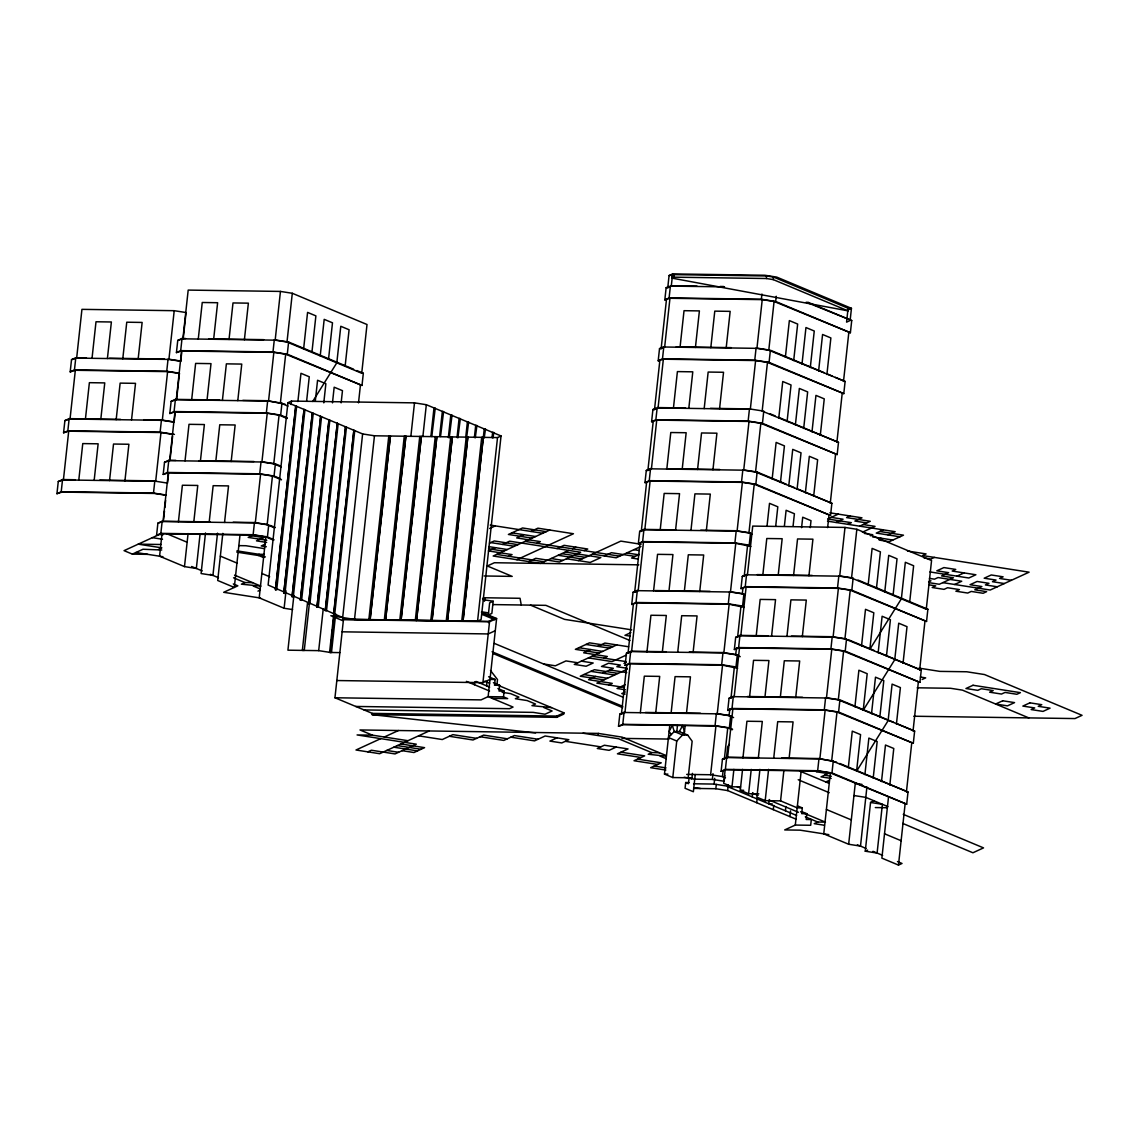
<?xml version="1.0" encoding="UTF-8"?>
<svg xmlns="http://www.w3.org/2000/svg" width="1139" height="1139" viewBox="0 0 1139 1139"><rect width="100%" height="100%" fill="white"/><g stroke="black" fill="none" stroke-linecap="round" stroke-linejoin="round"><path stroke-width="1.5" d="M166.209 495.28L154.363 493.443L62.09 492.091L56.95 493.7L58.274 481.512L62.545 479.547L74.975 479.733M172.815 434.372L160.983 432.521L68.71 431.183L63.57 432.777L64.895 420.604L69.166 418.639L120.62 419.38M176.602 399.561L179.435 373.45L167.604 371.613L75.331 370.275L70.191 371.869L71.515 359.682L75.786 357.731L86.436 357.874M56.95 493.7L61.221 491.735L62.545 479.547M63.57 432.777L67.842 430.827L69.166 418.639M70.191 371.869L74.462 369.904L75.786 357.731M58.274 481.512L63.414 479.918L68.71 431.183M64.895 420.604L70.034 418.995L75.331 370.275M71.515 359.682L76.655 358.087L81.937 309.352L174.21 310.691L186.056 312.542L183.222 338.653M78.79 480.131L82.763 443.584L98.139 443.811L94.167 480.359M85.411 419.223L89.383 382.676L104.76 382.903L100.787 419.451M92.031 358.315L96.003 321.768L111.38 321.981L107.408 358.529M109.543 480.587L113.516 444.039L128.892 444.253L124.934 480.815M116.164 419.665L120.136 383.117L135.513 383.345L131.54 419.892M122.784 358.757L126.756 322.209L142.133 322.437L138.161 358.984M61.221 491.735L153.494 493.073L154.819 480.886L99.819 480.089M67.842 430.827L160.115 432.165L161.439 419.978L174.153 421.957M74.462 369.904L166.735 371.243L168.059 359.07M63.414 479.918L155.687 481.256L160.983 432.521M70.034 418.995L162.308 420.334L167.604 371.613M76.655 358.087L168.914 359.426L174.21 310.691M273.616 540.185L265.828 536.925L253.983 535.088L161.71 533.75L156.57 535.344L157.894 523.157L162.179 521.206L210.089 521.89M281.504 479.804L272.449 476.017L260.603 474.166L168.33 472.827L163.19 474.436L164.514 462.249L168.786 460.284L175.89 460.384M287.185 418.497L279.069 415.109L267.224 413.258L174.95 411.919L169.811 413.514L171.135 401.341L175.406 399.376L219.77 400.017M356.82 370.545L363.327 373.265L362.003 385.452L285.675 354.186L273.844 352.35L181.571 350.997L176.431 352.606L177.755 340.419L182.026 338.454L185.572 338.511M156.57 535.344L160.855 533.379L162.179 521.206M163.19 474.436L167.461 472.471L168.786 460.284M169.811 413.514L174.082 411.549L175.406 399.376M176.431 352.606L180.702 350.641L182.026 338.454M157.894 523.157L163.034 521.562L168.33 472.827M164.514 462.249L169.654 460.654L174.95 411.919M171.135 401.341L176.274 399.732L181.571 350.997M177.755 340.419L182.895 338.824L188.191 290.089L280.45 291.427L292.296 293.278L367.014 324.515L361.718 373.25L363.327 373.265M162.037 533.579L159.588 556.202L184.49 566.61L196.335 568.461L200.037 534.348M163.56 519.655L164.5 510.941M164.884 507.467L165.639 500.505M168.657 472.657L167.533 483.107L155.687 481.256M169.982 460.469L172.63 436.109M175.278 411.748L174.139 422.185L162.308 420.334M181.713 352.577L180.759 361.277L168.914 359.426M178.424 521.79L182.382 485.242L197.773 485.456L193.801 522.004M185.031 460.868L189.003 424.32L204.379 424.548L200.407 461.096M191.651 399.96L195.623 363.412L211 363.64L207.027 400.188M198.271 339.038L202.244 302.49L217.62 302.718L213.648 339.265M184.49 566.61L188.077 533.536M205.504 532.938L201.09 573.543L212.936 575.394L217.521 533.166M209.177 522.232L213.15 485.684L228.526 485.912L224.554 522.459M215.798 461.323L219.756 424.776L235.147 424.989L231.174 461.537M222.404 400.401L226.376 363.854L241.753 364.081L237.795 400.629M229.024 339.493L232.997 302.946L248.373 303.159L244.401 339.721M222.817 533.379L217.706 580.491L234.307 587.439L239.973 535.216M160.855 533.379L253.129 534.718L254.453 522.545L268.747 524.766L267.423 536.953L273.93 539.672M167.461 472.471L259.735 473.81L261.059 461.622M174.082 411.549L266.355 412.902L267.679 400.714L285.234 404.302M180.702 350.641L272.976 351.979L274.3 339.792M163.034 521.562L255.307 522.901L260.603 474.166M169.654 460.654L261.927 461.993L267.224 413.258M176.274 399.732L268.548 401.07L273.844 352.35M182.895 338.824L275.168 340.162L280.45 291.427M263.622 557.569L258.795 555.561L258.937 554.294L264.262 554.366M265.828 536.925L259.208 597.847L284.124 608.254L292.581 609.579M274.698 527.898L267.152 524.752L272.449 476.017M281.319 466.99L273.773 463.829L279.069 415.109M287.939 406.082L280.393 402.921L285.675 354.186M361.718 373.25L287 342.013L292.296 293.278M280.55 478.75L274.043 476.045L275.367 463.858L262.653 461.879M287.156 417.842L280.664 415.123L281.988 402.95M362.003 385.452L287.284 354.215L288.608 342.027L275.894 340.048M287.925 402.708L268.121 585.033L342.668 617.537L362.615 433.945L287.925 402.708L291.456 401.085L414.496 402.864L426.328 404.715L501.046 435.952L481.099 619.545L477.568 621.168L354.514 619.388L330.865 615.701L342.44 620.541L342.583 619.274L488.674 621.396L495.024 618.477L481.939 613.01M291.086 404.544L291.456 401.085M275.453 589.76L295.77 405.997L275.453 589.76L276.692 589.959L296.638 406.352L295.4 406.167M297.891 401.554L300.967 373.307L309.267 376.781L306.619 401.156M303.615 348.947L307.573 312.399L315.887 315.873L311.915 352.421M283.753 593.234L304.07 409.456L283.753 593.234L284.992 593.433L304.939 409.826L303.7 409.627M284.124 608.254L286.003 590.856M292.068 596.708L312.371 412.93L292.068 596.708L293.293 596.893L313.239 413.3L312.001 413.101M293.876 595.441L287.925 650.184L318.692 650.64L330.524 652.476L339.906 652.619M315.289 401.142L317.567 380.255L325.868 383.729L323.789 402.864M320.216 355.895L324.188 319.347L332.488 322.807L328.516 359.355M300.369 600.182L320.671 416.404L300.369 600.182L301.593 600.367L321.54 416.76L320.315 416.575M307.53 602.716L302.348 650.397L304.27 650.426L309.452 602.745M308.669 603.642L328.986 419.878L308.669 603.642L309.893 603.841L329.84 420.234L328.616 420.049M332.474 402.864L334.168 387.203L342.469 390.663L341.145 402.85M316.969 607.115L337.286 423.352L316.969 607.115L318.208 607.315L338.141 423.708L336.916 423.509M345.117 366.302L349.089 329.755L340.789 326.281L336.817 362.828L312.712 401.455M318.692 650.64L323.22 608.981M325.27 610.589L345.587 426.812L325.27 610.589L326.509 610.775L346.455 427.182L345.217 426.983M334.809 614.248L333.57 614.063L353.887 430.286L329.57 652.462L331.492 652.49L335.692 613.864M330.965 643.478L331.349 639.976M332.104 632.942L332.488 629.44M333.257 622.407L333.642 618.904M330.524 652.476L354.756 430.642L353.517 430.457M358.514 402.836L360.394 385.423M372.311 713.384L372.182 714.666L556.729 717.342L563.805 714.096L563.933 712.829L556.857 716.075L372.311 713.384L334.951 697.766L343.451 619.63L342.583 619.274M354.514 619.388L374.46 435.781L497.515 437.575L501.046 435.952M370.09 619.787L390.406 436.009L370.09 619.787L368.851 619.588L388.798 435.995L390.036 436.18M385.58 620.015L405.897 436.237L385.58 620.015L384.327 619.815L404.274 436.209L405.512 436.408M410.852 436.408L414.496 402.864M401.056 620.228L421.373 436.465L401.056 620.228L399.817 620.043L419.764 436.436L421.003 436.636M422.882 436.493L426.328 404.715M430.926 436.166L434.002 407.919L435.24 408.104L431.795 436.522M416.547 620.456L436.863 436.693L416.547 620.456L415.308 620.271L435.255 436.664L436.493 436.863M439.668 436.123L442.359 411.407L443.598 411.606L440.537 436.493M448.353 437.518L450.802 414.938L452.041 415.137L449.222 437.874M432.037 620.684L452.354 436.906L432.037 620.684L430.784 620.484L450.731 436.892L451.984 437.077M457.038 437.518L459.102 418.412L460.341 418.611L457.892 437.874M465.709 437.518L467.403 421.886L468.642 422.071L466.577 437.874M447.513 620.912L467.83 437.134L447.513 620.912L446.274 620.712L466.221 437.12L467.46 437.305M474.394 437.504L475.703 425.36L476.942 425.545L475.248 437.874M482.95 437.533L481.712 437.333L461.765 620.94L463.004 621.139L483.32 437.362M484.175 438.031L485.513 429.033L484.26 428.834L463.004 621.139M492.048 437.618L492.632 432.322L493.87 432.521L492.916 437.988M477.568 621.168L497.515 437.575M474.45 684.724L474.764 681.848M484.502 601.235L484.872 597.761L482.523 598.843M488.546 622.663L488.674 621.396M336.831 680.538L482.922 682.66L489.542 621.752L496.618 618.505L488.133 696.641L481.057 699.887L334.951 697.766M493.173 601.221L491.863 613.408L488.318 615.032L489.642 602.844L493.173 601.221L483.036 599.641M486.552 685.849L487.022 681.535M488.617 676.765L495.123 679.485L494.511 685.237L499.637 685.308L499.01 691.046L504.136 691.131L503.509 696.869L507.667 698.606L492.276 698.378M496.946 684.781L497.501 679.556L490.496 670.501M556.729 717.342L556.857 716.075M598.231 734.698L598.374 733.416L622.051 737.118L666.329 755.627M618.505 726.283L619.83 714.096L624.101 712.131L622.777 724.319L618.505 726.283L623.645 724.675L715.918 726.013L727.75 727.864L732.277 729.757M737.616 668.308L722.539 665.105L630.266 663.766L625.126 665.361L626.45 653.188L629.298 651.878M631.732 604.453L633.056 592.266L637.342 590.301L636.018 602.488L631.732 604.453L636.872 602.844L729.145 604.197L744.237 607.4M750.857 546.478L735.766 543.275L643.492 541.936L638.353 543.531L639.677 531.358L643.948 529.393L675.897 529.863M644.973 482.623L646.297 470.435L650.568 468.485L649.244 480.658L644.973 482.623L650.113 481.028L742.386 482.367L754.232 484.203L830.545 515.469L831.869 503.281L797.756 489.03M778.393 417.244L838.489 442.373L837.165 454.561L760.838 423.295L749.006 421.444L656.733 420.106L651.593 421.715L652.918 409.527L655.765 408.218M658.2 360.792L659.524 348.619L663.809 346.655L662.485 358.828L658.2 360.792L663.354 359.198L755.613 360.536L767.458 362.387L843.785 393.638L845.11 381.465L835.357 377.379M807.864 302.205L851.716 320.543L850.392 332.73L774.079 301.465L762.233 299.628L669.96 298.276L664.82 299.884L666.144 287.697L668.992 286.387M619.83 714.096L621.424 714.125L626.721 665.39M626.45 653.188L628.045 653.202L633.341 604.467M633.056 592.266L634.665 592.294L639.961 543.559M639.677 531.358L641.285 531.372L646.568 482.651M646.297 470.435L647.892 470.464L653.188 421.729M652.918 409.527L654.512 409.556L659.808 360.821M659.524 348.619L661.133 348.634L666.429 299.899M666.144 287.697L667.753 287.726L669.077 275.538L672.608 273.915L764.881 275.254L776.727 277.104L851.445 308.342L850.121 320.515L846.576 322.152L847.9 309.965L851.445 308.342L848.242 308.299L773.523 277.062L766.618 275.98L674.345 274.641L669.077 275.538M625.126 665.361L629.397 663.396L630.721 651.223L666.201 651.736M638.353 543.531L642.624 541.58L643.948 529.393M651.593 421.715L655.865 419.75L657.189 407.563L685.578 407.976M664.82 299.884L669.106 297.92L670.43 285.732L697.04 286.131M848.242 308.299L847.957 310.833L671.996 278.13L672.281 275.581M621.424 714.125L624.969 712.501L630.266 663.766M628.045 653.202L631.59 651.579L636.872 602.844M634.665 592.294L638.196 590.671L643.492 541.936M641.285 531.372L644.816 529.749L650.113 481.028M647.892 470.464L651.437 468.841L656.733 420.106M654.512 409.556L658.057 407.933L663.354 359.198M661.133 348.634L664.663 347.011L669.96 298.276M667.753 287.726L671.284 286.103L672.608 273.915M671.996 278.13L674.06 277.176L674.345 274.641M640.346 712.715L644.318 676.167L659.695 676.395L655.722 712.943M646.966 651.807L650.938 615.259L666.315 615.473L662.343 652.021M653.587 590.885L657.545 554.337L672.935 554.565L668.963 591.113M660.193 529.977L664.165 493.429L679.542 493.657L675.569 530.204M666.813 469.069L670.786 432.521L686.162 432.735L682.19 469.282M673.434 408.146L677.406 371.599L692.783 371.827L688.81 408.374M680.054 347.238L684.026 310.691L699.403 310.904L695.431 347.466M687.671 735.054L682.546 734.982L676.751 741.005L668.451 737.531L674.245 731.509L679.371 731.594L687.671 735.054L692.142 741.218L688.17 777.766L672.793 777.553L664.478 774.079L669.775 725.344M671.099 713.171L675.071 676.623L690.448 676.837L686.475 713.384M677.719 652.248L681.692 615.701L697.068 615.928L693.096 652.476M684.34 591.34L688.312 554.793L703.688 555.006L699.716 591.554M690.96 530.418L694.918 493.87L710.309 494.098L706.337 530.646M697.566 469.51L701.539 432.962L716.915 433.19L712.957 469.738M704.187 408.602L708.159 372.054L723.536 372.268L719.563 408.816M710.807 347.68L714.779 311.132L730.156 311.36L726.184 347.908M676.808 731.551L677.463 725.458M672.793 777.553L676.751 741.005M684.169 734.712L685.151 725.571M689.109 782.593L685.692 782.536L685.066 788.288L693.366 791.747L695.246 774.52M692.498 778.008L689.081 777.951L688.454 783.703L685.692 782.536M692.469 773.367L691.857 779.104L689.081 777.951M622.777 724.319L715.05 725.657L716.374 713.47L729.088 715.463M721.67 664.749L722.994 652.562L737.303 654.797L735.979 666.97L721.67 664.749L629.397 663.396M728.291 603.827L729.615 591.639L743.909 593.875L742.585 606.062L728.291 603.827L636.018 602.488M734.897 542.919L736.221 530.731L750.53 532.967L749.206 545.14L734.897 542.919L642.624 541.58M649.244 480.658L741.517 481.996L742.842 469.823L757.15 472.044L786.394 484.274M655.865 419.75L748.138 421.088L749.462 408.901L763.771 411.136L762.447 423.324L837.165 454.561M662.485 358.828L754.758 360.18L756.082 347.993L768.797 349.972M669.106 297.92L761.365 299.258L761.934 294.033M686.703 774.406L710.622 774.748L715.918 726.013M624.969 712.501L717.243 713.84L722.539 665.105M631.59 651.579L723.849 652.918L729.145 604.197M638.196 590.671L730.469 592.009L735.766 543.275M644.816 529.749L737.09 531.087L742.386 482.367M651.437 468.841L743.71 470.179L749.006 421.444M755.613 360.536L750.33 409.271L658.057 407.933M664.663 347.011L756.937 348.349L762.233 299.628M674.06 277.176L766.333 278.514L766.618 275.98M693.566 779.133L712.359 779.403L712.986 773.666M693.58 783.774L714.096 784.073L714.708 778.321M693.608 788.402L715.833 788.729L716.289 784.429M847.957 310.833L773.239 279.596L773.523 277.062M839.799 763.486L908.011 792.004L906.687 804.191L830.374 772.94L818.528 771.089L726.255 769.75L721.115 771.345L722.439 759.172L726.71 757.207L758.659 757.663M727.736 710.437L729.06 698.25L733.331 696.285L732.007 708.472L727.736 710.437L732.875 708.828L825.149 710.167L836.994 712.017L913.307 743.283L914.631 731.096L896.763 723.621M877.386 651.85L921.252 670.188L919.928 682.361L843.6 651.109L831.769 649.258L739.496 647.92L734.356 649.515L735.68 637.342L739.951 635.377L768.341 635.79M740.976 588.607L742.286 576.419L746.572 574.469L745.248 586.642L740.976 588.607L746.116 587.012L838.389 588.35L850.221 590.187L926.548 621.453L927.872 609.265L858.023 580.064M725.486 777.852L722.468 776.599L723.023 771.374M724.347 759.186L727.75 727.864M733.601 717.57L729.074 715.676L729.828 708.714M730.967 698.278L734.37 666.956M740.222 656.662L735.694 654.768L736.449 647.806M737.588 637.37L740.991 606.033M745.333 595.113L742.315 593.86L742.884 588.635M744.208 576.448L747.611 545.125M751.954 534.205L748.935 532.938L754.232 484.203M831.869 503.281L755.541 472.03L760.838 423.295M767.458 362.387L762.162 411.108L838.489 442.373M845.11 381.465L768.782 350.2L774.079 301.465M732.605 729.245L729.359 727.892L730.683 715.705M830.545 515.469L755.826 484.232L757.15 472.044M843.785 393.638L769.067 362.401L770.391 350.228L823.981 372.624M850.392 332.73L775.673 301.493L776.243 296.268M725.201 769.394L723.692 783.319L731.993 786.778L740.535 786.907M726.525 757.207L727.664 746.771L729.373 744.294M721.115 771.345L725.386 769.38L726.71 757.207M734.356 649.515L738.627 647.564L739.951 635.377M724.817 775.517L724.19 781.254L712.359 779.403M722.439 759.172L727.579 757.563L732.875 708.828M729.06 698.25L734.199 696.655L739.496 647.92M735.68 637.342L740.82 635.733L746.116 587.012M742.286 576.419L747.44 574.825L752.722 526.09L844.996 527.428L856.841 529.279L931.56 560.516L926.263 609.251L927.872 609.265M796.318 819.283L727.664 790.58L728.291 784.828M731.993 786.778L733.886 769.38M767.045 525.962L769.508 503.338L777.809 506.798L775.73 525.947M772.157 478.964L776.129 442.416L784.429 445.89L780.457 482.438M778.763 418.056L782.735 381.508L791.036 384.982L787.077 421.53M785.383 357.148L789.355 320.586L797.656 324.06L793.684 360.607M742.955 757.791L746.928 721.243L762.304 721.457L758.332 758.005M749.576 696.869L753.548 660.321L768.925 660.549L764.952 697.096M756.196 635.961L760.169 599.413L775.545 599.641L771.573 636.188M762.817 575.053L766.789 538.505L782.166 538.719L778.193 575.266M758.845 793.869L748.594 793.726L740.293 790.252L742.557 769.366M748.594 793.726L751.242 769.366M752.224 796.901L752.694 792.602M784.415 525.933L786.109 510.272L794.41 513.746L793.086 525.933M788.758 485.912L792.73 449.364L801.03 452.838L797.058 489.386M795.378 424.989L799.35 388.442L807.651 391.916L803.678 428.463M801.998 364.081L805.956 327.534L814.257 331.008L810.299 367.555M759.927 769.352L756.894 797.2L765.194 800.66L780.571 800.888L797.186 807.836L802.312 807.907L801.685 813.645L806.811 813.716L806.184 819.468L811.31 819.539L810.683 825.277L795.307 825.063L784.7 829.932L800.076 830.16L828.822 834.645M756.723 802.724L757.193 798.411M765.194 800.66L768.597 769.338M769.295 799.535L768.825 803.849L772.242 803.892M773.723 758.232L777.695 721.685L793.071 721.912L789.099 758.46M780.329 697.324L784.301 660.777L799.678 660.99L795.72 697.538M786.949 636.402L790.922 599.854L806.298 600.082L802.326 636.63M793.57 575.494L797.542 538.946L812.919 539.174L808.946 575.722M801.585 527.656L802.71 517.22L811.011 520.68L810.256 527.642M805.358 492.845L809.331 456.298L817.631 459.772L813.659 496.319M811.979 431.937L815.951 395.39L824.252 398.864L820.279 435.411M818.599 371.029L822.572 334.482L830.872 337.941L826.9 374.489M773.324 809.658L773.794 805.358M780.571 800.888L783.789 771.302M785.426 810.783L785.896 806.483M789.939 816.606L790.551 810.868M795.307 825.063L801.144 771.288M827.626 527.628L828.95 515.44M830.274 503.267L835.556 454.532M836.88 442.345L842.177 393.624M843.501 381.437L848.797 332.702M725.386 769.38L817.66 770.719L818.984 758.546L836.539 762.133M732.007 708.472L824.28 709.811L825.604 697.623L838.318 699.617M738.627 647.564L830.901 648.903L832.225 636.715L846.533 638.951L845.209 651.124L919.928 682.361M745.248 586.642L837.521 587.98L838.845 575.807L853.154 578.028L851.83 590.216L926.548 621.453M727.579 757.563L819.852 758.901L825.149 710.167M734.199 696.655L826.473 697.993L831.769 649.258M740.82 635.733L833.093 637.071L838.389 588.35M747.44 574.825L839.699 576.163L844.996 527.428M830.374 772.94L823.753 833.848L848.655 844.255L860.5 846.106L866.921 786.935M908.011 792.004L831.698 760.752L836.994 712.017M914.631 731.096L838.318 699.844L843.6 651.109M921.252 670.188L844.924 638.922L850.221 590.187M926.263 609.251L851.545 578.014L856.841 529.279M906.687 804.191L831.968 772.954L833.292 760.781M913.307 743.283L838.589 712.046L839.913 699.859L893.517 722.268M848.299 767.686L852.271 731.138L860.571 734.612L856.599 771.16L888.121 720.66L892.093 684.112L900.394 687.586L896.421 724.133M854.919 706.778L858.891 670.23L867.192 673.704L863.22 710.252L894.741 659.752L898.714 623.204L907.014 626.664L903.042 663.225M861.54 645.87L865.498 609.322L873.812 612.782L869.84 649.33L901.362 598.829L905.334 562.282L913.635 565.756L909.662 602.303M868.146 584.948L872.118 548.4L880.419 551.874L876.446 588.422M848.655 844.255L855.275 783.347L862.038 784.401M864.9 774.634L868.872 738.086L877.172 741.56L873.2 778.108M871.52 713.726L875.492 677.178L883.793 680.638L879.821 717.186M878.141 652.804L882.113 616.256L890.413 619.73L886.441 656.278M884.761 591.896L888.719 555.348L897.034 558.822L893.061 595.37M870.552 802.468L882.398 804.319L877.101 853.054L865.27 851.203L870.552 802.468L874.097 800.845M881.501 781.582L885.473 745.02L893.773 748.494L889.815 785.042M888.491 797.229L881.871 858.137L898.472 865.085L902.017 863.462L897.475 861.568M898.472 865.085L905.092 804.177M906.416 791.989L911.713 743.254M913.037 731.067L918.319 682.346M919.643 670.159L924.939 621.424M679.371 731.594L682.588 725.529L684.496 731.665L682.56 733.673M158.264 534.96L124.066 550.65L132.366 554.124L147.743 554.351M132.366 554.124L142.987 549.254L161.738 550.009M158.364 549.482L160.713 548.4M254.082 534.675L248.188 537.38L266.782 540.285M265.914 536.526L256.489 540.854L266.626 542.435M264.789 544.328L261.244 545.951L266.327 546.734M252.602 582.67L244.913 582.556L241.383 584.179L260.916 586.144L234.563 575.124M257.983 591.127L260.347 590.045M489.67 528.496L495.323 525.891M489.528 543.118L494.241 540.954L517.918 544.656M495.465 547.674L488.389 550.92L512.066 554.608L508.535 556.245M502.541 544.428L509.617 541.182L580.662 552.258L559.434 561.997L535.757 558.309L528.681 561.555M523.769 534.689L516.693 537.935L540.37 541.623L536.839 543.246M530.845 531.443L537.921 528.183L573.444 533.735L516.835 559.705M549.767 530.034L493.159 556.017L540.512 563.406L568.817 550.408M556.985 548.571L564.061 545.325L587.738 549.012L584.207 550.635M572.362 548.784L575.893 547.161M578.356 560.602L620.812 541.11L641.1 544.285M604.339 555.96L611.415 552.7L635.106 556.402M640.958 546.435L616.185 557.797L592.508 554.109M639.349 554.451L631.561 558.025L638.324 559.078M495.294 630.693L488.218 633.939L342.127 631.818M838.29 514.13L827.669 519L851.346 522.687L847.815 524.31M482.922 682.66L489.998 679.413L495.123 679.485M835.969 522.459L843.045 519.213L831.214 517.377M850.121 515.967L846.59 517.59L870.267 521.292L859.66 526.161M380.753 738.641L355.994 750.003L379.671 753.705L429.204 730.967M384.299 737.018L398.451 730.526M367.826 751.854L371.371 750.231L395.048 753.918L416.276 744.18L357.077 734.94L372.453 735.168L407.976 740.706M590.742 649.557L583.666 652.804L607.343 656.505L603.812 658.128M597.818 646.311L604.894 643.065L628.571 646.753M630.849 632.615L624.955 635.32L630.024 636.103M616.74 644.916L574.27 664.393L586.115 666.244L593.191 662.998L581.36 661.147M862.394 532.184L875.037 526.389L863.191 524.538M870.367 535.8L872.716 534.718L864.259 533.408M883.337 529.849L876.261 533.095L899.938 536.796M626.478 654.996L612.113 661.588L588.436 657.901M878.667 539.274L881.016 538.192M888.093 534.946L895.169 531.699L827.512 521.149M595.64 676.438L588.564 679.684L612.255 683.372L608.71 684.995M602.716 673.177L613.337 668.308L601.492 666.472L608.568 663.225L620.413 665.062L616.868 666.685L627.019 668.266M623.944 663.439L626.308 662.357M627.304 669.191L596.864 683.144L623.93 687.372M625.197 684.71L617.011 688.469L625.468 689.793M625.311 691.942L621.78 693.566L625.154 694.092M934.379 557.398L930.834 559.021L924.071 557.968M556.999 737.844L549.923 741.09L561.769 742.941L568.845 739.695L545.154 735.993L534.547 740.877L510.856 737.175M928.612 581.872L930.976 580.79M956.959 576.149L964.05 572.903M954.653 584.492L961.729 581.246L938.052 577.544L934.507 579.167L929.438 578.384M616.199 747.084L609.123 750.33L597.277 748.48L604.368 745.233L628.045 748.935L617.423 753.804L641.1 757.492M659.41 752.737L651.722 752.623L648.191 754.246L666.173 756.182M922.134 679.499L925.68 677.876L920.412 677.05M818.628 770.676L816.264 771.758L828.096 773.609L821.02 776.855L831.171 778.435M829.334 780.329L825.789 781.952L829.178 782.479M800.546 811.737L825.448 822.144L817.759 822.031L814.228 823.654L824.38 825.248M865.27 851.203L867.619 850.121M720.104 286.459L723.664 286.515M671.284 286.103L724.518 286.871M851.716 320.543L806.255 302.191M208.636 338.853L263.65 339.65M676.224 346.826L731.238 347.637M109.501 358.216L164.5 359.013M242.835 400.358L267.679 400.714M710.423 408.332L749.462 408.901M143.699 419.722L161.439 419.978M198.955 460.726L253.969 461.523M666.543 468.713L719.777 469.482M233.153 522.232L254.453 522.545M700.741 530.219L736.221 530.731M161.069 544.499L138.218 544.157L161.895 547.859M238.777 545.624L245.867 545.723L264.476 548.628M638.808 564.83L494.383 562.737L487.307 565.983L512.208 576.391L484.146 575.978M757.221 574.611L812.221 575.409M655.082 590.557L710.095 591.369M483.335 597.747L520.039 598.288L521.263 604.994M492.874 604.581L545.866 605.35L629.981 640.517M343.451 619.63L489.542 621.752M791.406 636.117L832.225 636.715M689.28 652.063L722.994 652.562M917.18 687.799L950.581 688.283L962.427 690.134L1028.83 717.897M747.526 696.499L802.539 697.296M503.509 696.869L488.133 696.641L513.034 707.063L509.503 708.686L355.71 706.451M502.128 692.298L510.585 693.623L518.886 697.096L515.355 698.72L527.186 700.57L535.487 704.03L531.956 705.653L551.49 707.618M913.777 716.232L1074.974 718.567L1082.05 715.32L984.495 674.544L966.74 671.768L939.832 671.384L918.931 668.123M645.4 712.444L700.4 713.242M364.01 709.924L533.18 712.373L545.026 714.224L552.102 710.978L543.801 707.504M598.374 733.416L359.995 729.957L372.453 735.168M621.908 738.385L669.106 739.069M781.724 758.005L818.984 758.546M664.478 774.079L667.91 774.121M740.293 790.252L743.71 790.309M875.322 807.565L887.281 807.736M372.182 714.666L535.615 732.932M766.333 278.514L773.239 279.596M761.365 299.258L775.673 301.493M756.937 348.349L768.782 350.2M754.758 360.18L769.067 362.401M275.168 340.162L287 342.013M748.138 421.088L762.447 423.324M272.976 351.979L287.284 354.215M169.64 359.312L180.774 361.049M166.735 371.243L179.449 373.236M743.71 470.179L755.541 472.03M268.548 401.07L280.393 402.921M741.517 481.996L755.826 484.232M266.355 412.902L280.664 415.123M362.615 433.945L374.46 435.781M829.833 512.806L861.967 517.818L854.891 521.064L866.736 522.915M879.792 531.472L903.483 535.173L889.317 541.666L879.18 540.085M872.559 536.882L892.862 540.043M160.115 432.165L174.424 434.4M907.47 551.02L926.064 553.924L922.533 555.547L1029.101 572.177L990.175 590.03L942.807 582.641M737.09 531.087L748.935 532.938M261.927 461.993L273.773 463.829M1011.404 580.292L999.558 578.441L1003.103 576.818L991.257 574.967L984.181 578.213L996.027 580.064L992.482 581.687L1004.327 583.538M929.908 571.92L968.805 578L975.881 574.754L952.204 571.052L955.735 569.429L943.904 567.578L936.828 570.824L948.659 572.675L941.583 575.921L953.428 577.772L939.276 584.264L929.125 582.684M997.251 586.784L985.406 584.933L988.951 583.31L977.105 581.46L970.029 584.72L981.875 586.557L974.799 589.803L986.63 591.654L983.099 593.277L971.254 591.426L967.723 593.049L955.877 591.212L959.422 589.589L947.577 587.738L944.032 589.361L932.2 587.51L935.731 585.887L928.968 584.834M259.735 473.81L274.043 476.045M839.699 576.163L851.545 578.014M546.222 531.657L522.545 527.969L508.393 534.462L532.07 538.149M490.254 525.107L542.691 533.28M633.882 549.681L638.951 550.479M511.938 532.838L535.615 536.526M626.792 552.928L638.637 554.778M837.521 587.98L851.83 590.216M524.994 541.395L619.716 556.174M565.286 552.031L600.808 557.583L590.187 562.452L566.51 558.751M490.71 542.577L514.387 546.279M561.741 553.654L585.432 557.355M558.21 555.291L581.887 558.978M153.494 493.073L166.209 495.052M488.702 546.62L507.311 549.525M488.546 548.77L503.765 551.148M551.134 558.537L562.965 560.374M496.689 554.394L544.058 561.783M730.469 592.009L742.315 593.86M255.307 522.901L267.152 524.752M253.129 534.718L267.423 536.953M244.956 534.704L263.565 537.608M833.093 637.071L844.924 638.922M159.446 534.419L162.834 534.946M152.37 537.665L162.521 539.245M236.94 550.863L258.937 554.294L265.359 556.971M236.812 552.13L258.795 555.561M830.901 648.903L845.209 651.124M135.911 552.5L162.962 556.729M631.746 629.853L564.531 619.36L530.489 605.136M481.712 611.828L488.474 612.882M723.849 652.918L735.694 654.768M613.195 646.539L589.518 642.837L575.366 649.33L599.043 653.031M585.973 644.46L609.664 648.162M260.532 598.046L223.685 592.308L237.837 585.816L233.31 583.923M578.897 647.707L602.588 651.408M591.967 656.278L625.795 661.56M826.473 697.993L838.318 699.844M577.815 662.77L565.969 660.919L555.362 665.802L543.517 663.952M609.792 669.931L626.706 672.58M618.093 673.405L594.416 669.718L580.264 676.21L603.941 679.898M590.885 671.341L614.562 675.028M824.28 709.811L838.589 712.046M583.809 674.587L607.486 678.274M717.243 713.84L729.074 715.676M715.05 725.657L729.359 727.892M819.852 758.901L831.698 760.752M582.997 733.203L618.52 738.741L651.722 752.623M817.66 770.719L831.968 772.954M824.565 775.232L831.328 776.285M565.3 741.318L600.822 746.857M538.078 739.254L514.401 735.552L503.78 740.421L480.103 736.734M620.969 752.181L644.646 755.869L634.024 760.738L657.716 764.44M507.325 738.798L483.648 735.111L473.027 739.98L449.35 736.278M637.569 759.115L661.246 762.817L650.64 767.686L665.859 770.064M853.951 795.535L865.797 797.371L887.936 806.626M710.622 774.748L722.468 776.599M476.572 738.357L452.881 734.655L442.274 739.538L418.597 735.837M654.17 766.063L666.016 767.9M684.155 777.268L692.612 778.578M714.096 784.073L725.927 785.91L796.602 815.467M715.833 788.729L727.664 790.58M695.374 787.718L700.442 788.501M400.9 743.952L424.576 747.654L413.97 752.523L402.124 750.672M397.354 745.575L421.046 749.277M393.823 747.198L417.5 750.9M386.747 750.444L398.593 752.295M827.241 373.991L832.111 376.027M770.263 413.856L775.132 415.892M789.64 485.627L794.509 487.663M288.608 342.027L353.574 369.193M848.156 639.62L874.14 650.497M275.367 463.858L280.251 465.894M481.398 612.141L496.618 618.505M270.384 525.449L275.254 527.485M481.797 614.277L494.881 619.744M494.411 643.421L623.289 697.296M799.692 771.046L829.007 783.29M903.27 814.342L983.526 847.886L972.92 852.769L902.7 823.412M492.091 651.764L622.848 706.422M798.211 779.731L829.235 792.701M493.045 653.487L622.649 707.661M682.546 734.982L674.245 731.509L672.337 725.386L669.12 731.437L671.355 734.527M166.906 533.778L187.138 542.249M220.354 556.131L236.955 563.065M261.856 573.487L269.644 576.733M826.401 809.487L851.303 819.895M884.519 833.776L901.12 840.724M797.471 805.885L802.312 807.907M493.401 682.702L499.637 685.308M802.013 811.723L806.811 813.716M496.106 684.468L563.933 712.829M484.744 681.15L489.628 683.186M737.104 786.65L740.336 788.003M753.249 793.399L758.09 795.421M769.394 800.148L798.453 812.292M233.552 577.815L244.913 582.556M253.228 586.03L260.133 588.92M497.914 688.526L504.136 691.131M660.022 756.097L666.244 758.702M805.316 816.834L817.759 822.031M475.988 681.435L489.67 687.144M191.665 566.51L202.201 570.91M210.302 574.298L218.474 577.715M466.421 681.364L489.542 691.031M857.382 844.811L866.039 848.427M872.958 851.317L882.64 855.361M973.033 685.265L965.957 688.511L977.803 690.348L981.334 688.725L993.18 690.576L989.634 692.199L1001.48 694.05L1005.025 692.427L1016.856 694.277L1020.402 692.654L973.033 685.265M1002.704 700.77L995.628 704.016L1007.474 705.867L1014.55 702.606L1002.704 700.77M1029.927 702.834L1022.85 706.08L1034.682 707.931L1031.151 709.554L1042.997 711.405L1050.073 708.159L1038.227 706.308L1041.758 704.685L1029.927 702.834"/></g></svg>
